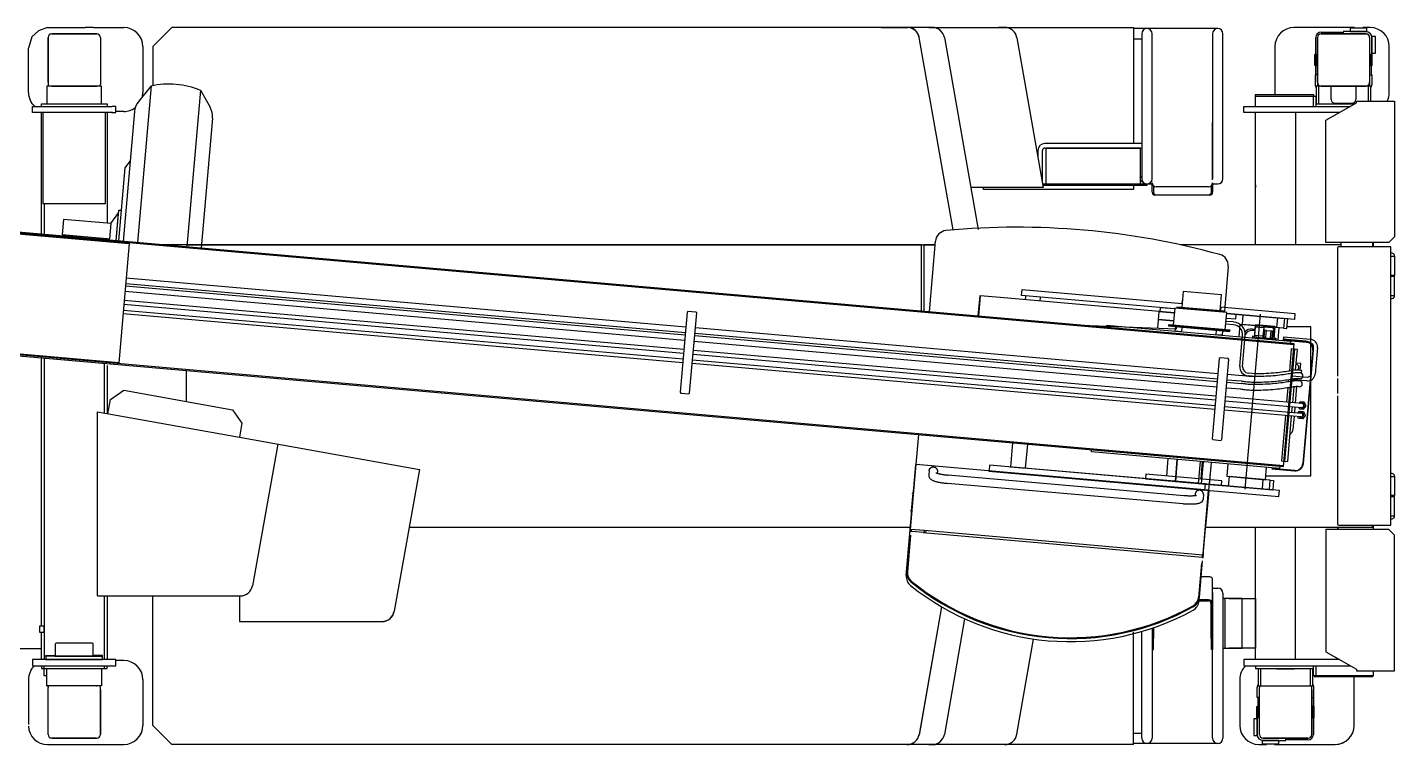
# Model space of a CAD drawing. Header units: inches. Extents: x 34 to 7218, y 31 to 7531.
# Drawn here: x 2559 to 7218, y 4904 to 7348 of the extents above; entities that cross this region are included whole.
import ezdxf

# ---------------------------------------------------------------- set-up
doc = ezdxf.new("R2010")
doc.units = ezdxf.units.IN
doc.header["$MEASUREMENT"] = 0
doc.layers.add('Symbols', color=6, linetype='Continuous')

# ---------------------------------------------------------------- blocks, each defined once
blk = doc.blocks.new('A$C03BB38F2')
for p, q in [((1.9656, 1.915), (1.9489, 1.899)), ((1.9896, 1.9236), (1.9656, 1.915)), ((1.9896, 1.9236), (2.0881, 1.9236)), ((2.1186, 1.9071), (2.0006, 1.9071)), ((2.0011, 1.9071), (2.1181, 1.9071)), ((2.0011, 1.9071), (2.1181, 1.9071)), ((2.0061, 1.9071), (2.1131, 1.9071)), ((2.1101, 1.9236), (2.0881, 1.9236)), ((2.1101, 1.9236), (2.1896, 1.9236)), ((2.1181, 1.9071), (2.1186, 1.9071)), ((4.1756, 1.9241), (4.2444, 1.9241)), ((4.3085, 1.9241), (4.2425, 1.9241)), ((4.3085, 1.9241), (4.2425, 1.9241)), ((4.2993, 1.9241), (4.3173, 1.9241)), ((4.2993, 1.9241), (4.8361, 1.9241)), ((4.5004, 1.9241), (4.4825, 1.9241)), ((4.8361, 1.9241), (4.8361, 1.6197)), ((5.057, 1.9209), (4.8361, 1.9209)), ((4.8578, 1.9073), (4.8578, 1.9009)), ((4.8578, 1.9073), (4.8578, 1.9009)), ((4.8578, 1.9009), (4.8578, 1.6274)), ((4.8578, 1.9009), (4.8578, 1.5273)), ((4.885, 1.6188), (4.885, 1.9073)), ((4.885, 1.5273), (4.885, 1.9073)), ((5.0434, 1.9073), (5.0434, 1.5408)), ((5.0434, 1.9073), (5.0434, 1.65)), ((5.0434, 1.9073), (5.0434, 1.5273)), ((5.0434, 1.9073), (5.0434, 1.65)), ((5.0706, 1.5273), (5.0706, 1.9073)), ((5.0706, 1.5273), (5.0706, 1.9073)), ((5.4151, 1.9236), (5.2566, 1.9236)), ((5.4456, 1.9071), (5.3276, 1.9071)), ((5.3281, 1.9071), (5.4451, 1.9071)), ((5.3281, 1.9071), (5.4451, 1.9071)), ((5.3331, 1.9071), (5.4401, 1.9071)), ((5.4566, 1.9236), (5.4371, 1.9236)), ((5.4451, 1.9071), (5.4456, 1.9071)), ((1.9489, 1.899), (1.9396, 1.8698)), ((1.9396, 1.7536), (1.9396, 1.8698)), ((1.9911, 1.8976), (1.9911, 1.7746)), ((1.9911, 1.7801), (1.9911, 1.8971)), ((1.9911, 1.7801), (1.9911, 1.8971)), ((1.9911, 1.7851), (1.9911, 1.8921)), ((2.1281, 1.8976), (2.1281, 1.7746)), ((2.1281, 1.8971), (2.1281, 1.7801)), ((2.1281, 1.8971), (2.1281, 1.7801)), ((2.1281, 1.8921), (2.1281, 1.7851)), ((2.2396, 1.8736), (2.2396, 1.7536)), ((4.363, 1.393), (4.2743, 1.8974)), ((4.3403, 1.8974), (4.4289, 1.3939)), ((4.8361, 1.8937), (4.8578, 1.8937)), ((4.8361, 1.8937), (4.8578, 1.8937)), ((5.2066, 1.8736), (5.2066, 1.7536)), ((5.3136, 1.8536), (5.3136, 1.8971)), ((5.3181, 1.8976), (5.3181, 1.7746)), ((5.3181, 1.7801), (5.3181, 1.8971)), ((5.3181, 1.7801), (5.3181, 1.8971)), ((5.3181, 1.7851), (5.3181, 1.8921)), ((5.4551, 1.8976), (5.4551, 1.7746)), ((5.4551, 1.8971), (5.4551, 1.7801)), ((5.4551, 1.8971), (5.4551, 1.7801)), ((5.4551, 1.8921), (5.4551, 1.7851)), ((5.4611, 1.8531), (5.4611, 1.8971)), ((5.5066, 1.7536), (5.5066, 1.8736)), ((5.3126, 1.8236), (5.3126, 1.8536)), ((5.3166, 1.8529), (5.3148, 1.8529)), ((5.3166, 1.8236), (5.3166, 1.8536)), ((5.3166, 1.8536), (5.3181, 1.8536)), ((5.4551, 1.8536), (5.4566, 1.8536)), ((5.4566, 1.8236), (5.4566, 1.8536)), ((5.4566, 1.8529), (5.4584, 1.8529)), ((5.4606, 1.8236), (5.4606, 1.8536)), ((5.3136, 1.8001), (5.3136, 1.8236)), ((5.3148, 1.8243), (5.3166, 1.8243)), ((5.3166, 1.8236), (5.3181, 1.8236)), ((5.4551, 1.8236), (5.4566, 1.8236)), ((5.4584, 1.8243), (5.4566, 1.8243)), ((5.4596, 1.8001), (5.4596, 1.8236)), ((2.0011, 1.7701), (2.0006, 1.7701)), ((2.0006, 1.7701), (2.1049, 1.7701)), ((2.1049, 1.7701), (2.0011, 1.7701)), ((2.1051, 1.7701), (2.0061, 1.7701)), ((2.1131, 1.7701), (2.1046, 1.7701)), ((2.1049, 1.7701), (2.1186, 1.7701)), ((2.1181, 1.7701), (2.1049, 1.7701)), ((2.1311, 1.7701), (2.1049, 1.7701)), ((2.1311, 1.7701), (2.1281, 1.7701)), ((2.1311, 1.7241), (2.1311, 1.7701)), ((2.261, 1.7705), (2.2251, 1.3599)), ((2.261, 1.7705), (2.2286, 1.7309)), ((2.3905, 1.7591), (2.3546, 1.3486)), ((2.3905, 1.7591), (2.4155, 1.7145)), ((5.3211, 1.7701), (5.3211, 1.7241)), ((5.3281, 1.7701), (5.3276, 1.7701)), ((5.3276, 1.7701), (5.4456, 1.7701)), ((5.4451, 1.7701), (5.3281, 1.7701)), ((5.4451, 1.7701), (5.3281, 1.7701)), ((5.4401, 1.7701), (5.3331, 1.7701)), ((5.3541, 1.7351), (5.3541, 1.7701)), ((5.4191, 1.7701), (5.4191, 1.7351)), ((5.4521, 1.7306), (5.4521, 1.7701)), ((5.4581, 1.7701), (5.4551, 1.7701)), ((5.3136, 1.7241), (5.417, 1.7241)), ((5.3641, 1.7251), (5.4091, 1.7251)), ((1.9736, 1.3819), (1.9736, 1.7011)), ((2.1049, 1.7171), (2.1583, 1.7171)), ((2.1599, 1.7011), (2.1049, 1.7011)), ((2.1456, 1.7011), (2.1456, 1.4591)), ((2.1896, 1.7036), (2.1686, 1.7036)), ((2.2175, 1.7036), (2.1877, 1.3632)), ((2.4217, 1.6857), (2.3919, 1.3453)), ((5.1556, 1.3541), (5.1556, 1.7011)), ((4.885, 1.6188), (4.885, 1.6751)), ((4.885, 1.5249), (4.885, 1.6751)), ((5.0434, 1.5408), (5.0434, 1.6751)), ((5.0434, 1.5249), (5.0434, 1.6751)), ((4.8578, 1.6197), (4.6034, 1.6197)), ((4.5854, 1.6017), (4.5854, 1.5847)), ((4.5974, 1.5166), (4.5974, 1.6017)), ((4.6034, 1.6077), (4.8578, 1.6077)), ((4.8714, 1.5092), (4.5987, 1.5092)), ((4.8361, 1.5137), (4.885, 1.5137)), ((4.8361, 1.5092), (4.8361, 1.4991)), ((4.8548, 1.5313), (4.8578, 1.5337)), ((4.8548, 1.5233), (4.8628, 1.5168)), ((4.885, 1.5209), (4.88, 1.5168)), ((4.885, 1.4918), (4.885, 1.5168)), ((4.8882, 1.5093), (4.8882, 1.491)), ((5.0329, 1.5063), (4.8955, 1.5063)), ((5.0402, 1.491), (5.0402, 1.5093)), ((5.0434, 1.5168), (5.0434, 1.4918)), ((5.0434, 1.5137), (5.057, 1.5137)), ((5.1556, 1.5111), (5.1556, 1.5041)), ((4.4426, 1.4991), (4.4426, 1.5041)), ((4.8361, 1.4991), (4.4426, 1.4991)), ((5.0362, 1.4846), (4.8922, 1.4846)), ((1.9777, 1.4621), (2.1049, 1.4621)), ((1.9806, 1.4621), (1.9806, 1.3813)), ((2.1456, 1.4591), (2.1456, 1.411)), ((2.1758, 1.4393), (2.155, 1.4101)), ((2.1693, 1.3648), (2.1758, 1.4393)), ((2.1823, 1.4448), (2.1753, 1.3643)), ((2.1751, 1.3621), (2.1751, 1.3621)), ((2.1763, 1.376), (2.1763, 1.376)), ((4.3011, 1.1782), (4.3174, 1.3641)), ((5.1556, 1.3651), (5.1556, 1.3721)), ((2.3526, 1.3541), (4.3165, 1.3541)), ((2.3526, 1.3541), (4.3165, 1.3541)), ((2.3927, 1.3541), (4.3165, 1.3541)), ((5.3806, 1.3541), (4.9587, 1.3541)), ((5.3706, 1.3441), (5.3706, 1.0101)), ((5.3806, 1.3491), (5.3806, 1.3601)), ((5.4626, 1.3601), (5.4626, 1.3491)), ((5.4656, 1.3491), (5.4656, 1.3601)), ((5.0844, 1.297), (5.0751, 1.1906)), ((2.1959, 1.2676), (3.6628, 1.1393)), ((3.6596, 1.1031), (2.1927, 1.2314)), ((2.1941, 1.2467), (3.661, 1.1183)), ((3.6614, 1.1239), (2.1946, 1.2523)), ((4.4343, 1.2193), (4.4297, 1.1675)), ((2.1885, 1.1832), (3.6554, 1.0549)), ((2.1898, 1.1982), (3.6567, 1.0698)), ((3.6576, 1.0798), (2.1907, 1.2081)), ((4.9432, 1.176), (4.4867, 1.216)), ((4.5917, 1.2068), (4.5926, 1.2168)), ((4.9064, 1.1893), (4.9055, 1.1793)), ((4.9441, 1.186), (4.9064, 1.1893)), ((5.0754, 1.1792), (4.9499, 1.1902)), ((5.0751, 1.1906), (5.0742, 1.1802)), ((5.0761, 1.202), (5.0751, 1.1906)), ((3.6545, 1.0449), (2.1876, 1.1733)), ((4.9025, 1.1784), (4.8988, 1.1362)), ((4.9413, 1.1539), (4.9006, 1.1575)), ((4.9008, 1.1591), (4.9415, 1.1555)), ((4.9431, 1.1748), (4.9025, 1.1784)), ((5.0986, 1.1519), (5.0786, 1.1536)), ((5.2581, 1.1586), (5.0804, 1.1741)), ((5.0804, 1.1741), (5.2317, 1.1609)), ((5.1214, 1.1454), (5.1236, 1.1703)), ((5.1288, 0.7136), (5.1689, 1.1723)), ((3.6859, 1.1161), (5.0556, 0.9963)), ((5.0561, 1.0019), (3.6864, 1.1218)), ((3.6877, 1.1371), (5.0575, 1.0172)), ((5.089, 1.1283), (4.9277, 1.1424)), ((5.0892, 1.1297), (4.9278, 1.1438)), ((5.098, 1.1447), (5.078, 1.1465)), ((5.115, 1.0361), (5.122, 1.1161)), ((5.1221, 1.0355), (5.1291, 1.1155)), ((5.1552, 1.1286), (5.1468, 1.1293)), ((5.1472, 1.1335), (5.1555, 1.1327)), ((5.1574, 1.1125), (5.1997, 1.1088)), ((5.2023, 1.1388), (5.16, 1.1425)), ((5.1754, 1.1148), (5.1751, 1.111)), ((5.1772, 1.1108), (5.1773, 1.1122)), ((5.1773, 1.1372), (5.1777, 1.141)), ((5.1776, 1.1396), (5.2006, 1.1376)), ((5.1798, 1.1408), (5.1797, 1.1394)), ((5.2031, 1.134), (5.2013, 1.1135)), ((5.2026, 1.1121), (5.2046, 1.1351)), ((5.2295, 1.136), (5.2096, 1.1377)), ((5.3006, 1.1391), (5.2385, 1.1391)), ((5.3006, 1.1002), (5.3006, 1.1391)), ((5.0523, 0.9577), (3.6825, 1.0776)), ((5.0543, 0.981), (3.6845, 1.1009)), ((5.299, 1.097), (5.2293, 1.1031)), ((5.3062, 1.0781), (5.2802, 0.7812)), ((5.2818, 0.781), (5.3078, 1.0779)), ((5.3006, 1.0967), (5.3006, 1.1002)), ((5.3006, 1.0139), (5.3006, 1.0938)), ((5.302, 1.0164), (5.3081, 1.0861)), ((5.3181, 1.0852), (5.312, 1.0155)), ((1.9736, 0.3551), (1.9736, 1.0583)), ((1.9806, 1.0577), (1.9806, 0.2671)), ((2.1386, 0.9119), (2.1386, 1.0438)), ((5.0492, 0.9229), (3.6794, 1.0427)), ((3.6803, 1.0527), (5.0501, 0.9328)), ((3.6816, 1.0676), (5.0514, 0.9478)), ((2.1456, 1.0382), (2.1456, 0.9115)), ((2.3526, 1.0251), (2.3526, 0.9436)), ((5.0824, 1.0151), (5.1207, 1.0117)), ((5.1573, 1.0087), (5.1364, 1.0106)), ((5.158, 1.0159), (5.137, 1.0177)), ((5.2524, 1.0107), (5.2912, 1.0073)), ((5.3706, 1.0041), (5.3706, 0.9641)), ((5.1175, 0.9754), (5.0792, 0.9788)), ((5.0805, 0.9941), (5.1189, 0.9908)), ((5.1194, 0.9964), (5.081, 0.9997)), ((5.2408, 0.9793), (5.2375, 0.9415)), ((5.2426, 1.0002), (5.2422, 0.9952)), ((5.2903, 0.9973), (5.2516, 1.0007)), ((5.2537, 0.9401), (5.2573, 0.9819)), ((5.2587, 0.9975), (5.2591, 1.0028)), ((5.2608, 0.9395), (5.2646, 0.9824)), ((5.2659, 0.9978), (5.2664, 1.0034)), ((5.0763, 0.9456), (5.277, 0.928)), ((5.2779, 0.938), (5.0772, 0.9556)), ((5.3706, 0.9581), (5.3706, 0.6241)), ((5.2748, 0.9031), (5.0741, 0.9207)), ((5.075, 0.9306), (5.2757, 0.9131)), ((5.2515, 0.9152), (5.2528, 0.9301)), ((5.2548, 0.8714), (5.2578, 0.9046)), ((5.2586, 0.9146), (5.2599, 0.9295)), ((2.5931, 0.8318), (2.5266, 0.4605)), ((4.2406, 0.4872), (4.273, 0.8571)), ((4.9234, 0.7482), (4.9274, 0.7938)), ((4.9508, 0.7917), (4.9458, 0.7342)), ((4.9459, 0.7342), (4.9509, 0.7917)), ((4.2657, 0.7766), (4.2664, 0.7765)), ((4.3004, 0.7623), (4.2994, 0.7503)), ((4.322, 0.7604), (4.3216, 0.7555)), ((5.0162, 0.786), (5.0122, 0.7404)), ((5.0396, 0.784), (5.0331, 0.7105)), ((5.0396, 0.784), (5.0345, 0.7264)), ((5.1987, 0.7666), (5.2584, 0.7614)), ((4.9662, 0.6749), (4.3485, 0.7289)), ((4.968, 0.6965), (4.3504, 0.7505)), ((4.9458, 0.7342), (5.0068, 0.7288)), ((4.9458, 0.7342), (5.2011, 0.7118)), ((5.0865, 0.7469), (5.0843, 0.722)), ((5.1946, 0.7375), (5.1747, 0.7392)), ((4.2543, 0.6571), (4.2583, 0.703)), ((4.2588, 0.7079), (4.2583, 0.703)), ((4.2604, 0.7078), (4.2588, 0.7079)), ((4.9977, 0.7013), (4.9973, 0.6964)), ((5.0194, 0.6994), (5.0183, 0.6874)), ((5.0223, 0.5862), (5.0331, 0.7105)), ((5.0333, 0.7094), (5.0252, 0.6163)), ((5.0333, 0.7094), (5.0326, 0.7095)), ((5.0333, 0.7094), (5.0326, 0.7095)), ((4.2539, 0.6522), (4.2543, 0.6571)), ((4.2555, 0.652), (4.2539, 0.6522)), ((4.2543, 0.6571), (4.2545, 0.6571)), ((2.9378, 0.6141), (4.2518, 0.6141)), ((2.9378, 0.6141), (4.2518, 0.6141)), ((4.1706, 0.6141), (4.2518, 0.6141)), ((5.0183, 0.5451), (5.0245, 0.6164)), ((5.0255, 0.6141), (5.4626, 0.6141)), ((5.1556, 0.2671), (5.1556, 0.6141)), ((5.3606, 0.6141), (5.3606, 0.6141)), ((5.3706, 0.6141), (5.3706, 0.6081)), ((5.3726, 0.6081), (5.3726, 0.6141)), ((5.4626, 0.6141), (5.4626, 0.6191)), ((5.4656, 0.6081), (5.4656, 0.6191)), ((4.2519, 0.5928), (4.2435, 0.4968)), ((4.2559, 0.6024), (4.2512, 0.6028)), ((4.2532, 0.608), (4.2528, 0.6027)), ((4.285, 0.5998), (4.2559, 0.6024)), ((4.285, 0.5998), (4.6343, 0.5693)), ((4.2876, 0.5996), (4.2881, 0.605)), ((4.6348, 0.5747), (4.2881, 0.605)), ((4.2921, 0.5992), (4.2926, 0.6046)), ((4.6343, 0.5693), (5.0158, 0.5359)), ((5.0163, 0.5413), (5.0158, 0.5359)), ((5.019, 0.5451), (5.0179, 0.533)), ((5.0145, 0.5201), (5.0066, 0.43)), ((5.0077, 0.4201), (5.0169, 0.5249)), ((5.0089, 0.4298), (5.0173, 0.5259)), ((5.0158, 0.5359), (5.0174, 0.5358)), ((5.0362, 0.4836), (5.0136, 0.4836)), ((5.0434, 0.4514), (5.0434, 0.4764)), ((2.1206, 0.4338), (2.4948, 0.4338)), ((2.1386, 0.2671), (2.1386, 0.4338)), ((2.1456, 0.4338), (2.1456, 0.2671)), ((2.4924, 0.4332), (2.4924, 0.3673)), ((5.0434, 0.4545), (5.057, 0.4545)), ((5.0434, 0.4433), (5.0434, 0.2931)), ((5.0434, 0.0609), (5.0434, 0.4409)), ((5.0706, 0.4409), (5.0706, 0.0609)), ((4.333, 0.4053), (4.274, 0.0689)), ((4.333, 0.4053), (4.2743, 0.0708)), ((5.0078, 0.4211), (5.0329, 0.4211)), ((5.0329, 0.424), (5.0082, 0.424)), ((5.0766, 0.2971), (5.0766, 0.4271)), ((5.1556, 0.4071), (5.1556, 0.4141)), ((2.4924, 0.3673), (2.8666, 0.3673)), ((4.3935, 0.3741), (4.3403, 0.0708)), ((5.1206, 0.3138), (5.1206, 0.3932)), ((1.9736, 0.2671), (1.9736, 0.3391)), ((4.8361, 0.0441), (4.8361, 0.3391)), ((4.8578, 0.0673), (4.8578, 0.3407)), ((4.885, 0.3493), (4.885, 0.2931)), ((1.9025, 0.2961), (1.9736, 0.2961)), ((2.1049, 0.3101), (2.0122, 0.3101)), ((2.107, 0.3101), (2.1049, 0.3101)), ((4.5304, 0.0714), (4.5744, 0.321)), ((5.0434, 0.0609), (5.0434, 0.3182)), ((5.1556, 0.2971), (5.0856, 0.2971)), ((1.9806, 0.2441), (1.9806, 0.2511)), ((1.9856, 0.2671), (2.1049, 0.2671)), ((1.9856, 0.2671), (2.1049, 0.2671)), ((2.0516, 0.2761), (2.1049, 0.2761)), ((2.1686, 0.2671), (2.1049, 0.2671)), ((2.1386, 0.2441), (2.1386, 0.2511)), ((2.1896, 0.2646), (2.1686, 0.2646)), ((2.1896, 0.2646), (2.1686, 0.2646)), ((1.9866, 0.2441), (1.9866, 0.2241)), ((5.1691, 0.2441), (5.1691, 0.1981)), ((5.2121, 0.2431), (5.2571, 0.2431)), ((5.3001, 0.1981), (5.3001, 0.2441)), ((1.9396, 0.2146), (1.9396, 0.0972)), ((1.9881, 0.1981), (1.9911, 0.1981)), ((1.9911, 0.0706), (1.9911, 0.1936)), ((1.9911, 0.0706), (1.9911, 0.1936)), ((1.9911, 0.0711), (1.9911, 0.1881)), ((1.9911, 0.0711), (1.9911, 0.1881)), ((1.9911, 0.0761), (1.9911, 0.1831)), ((2.1181, 0.1981), (2.1186, 0.1981)), ((2.1181, 0.1981), (2.1186, 0.1981)), ((2.1281, 0.0706), (2.1281, 0.1936)), ((2.1281, 0.0706), (2.1281, 0.1936)), ((2.1281, 0.1881), (2.1281, 0.0711)), ((2.1281, 0.1881), (2.1281, 0.0711)), ((2.1281, 0.1831), (2.1281, 0.0761)), ((2.2396, 0.2146), (2.2396, 0.0946)), ((5.1146, 0.2146), (5.1146, 0.0946)), ((5.1631, 0.1981), (5.1661, 0.1981)), ((5.1661, 0.0706), (5.1661, 0.1936)), ((5.1661, 0.0706), (5.1661, 0.1936)), ((5.1661, 0.0711), (5.1661, 0.1881)), ((5.1661, 0.0711), (5.1661, 0.1881)), ((5.1661, 0.0761), (5.1661, 0.1831)), ((5.1761, 0.1981), (5.2931, 0.1981)), ((5.1761, 0.1981), (5.2931, 0.1981)), ((5.1811, 0.1981), (5.2881, 0.1981)), ((5.2931, 0.1981), (5.2936, 0.1981)), ((5.2931, 0.1981), (5.2936, 0.1981)), ((5.3031, 0.0706), (5.3031, 0.1936)), ((5.3031, 0.0706), (5.3031, 0.1936)), ((5.3031, 0.1881), (5.3031, 0.0711)), ((5.3031, 0.1881), (5.3031, 0.0711)), ((5.3031, 0.1831), (5.3031, 0.0761)), ((5.4146, 0.0946), (5.4146, 0.2146)), ((5.1606, 0.1146), (5.1606, 0.1446)), ((5.1616, 0.1681), (5.1616, 0.1446)), ((5.1646, 0.1439), (5.1628, 0.1439)), ((5.1646, 0.1146), (5.1646, 0.1446)), ((5.1646, 0.1446), (5.1661, 0.1446)), ((5.3031, 0.1446), (5.3046, 0.1446)), ((5.3046, 0.1146), (5.3046, 0.1446)), ((5.3046, 0.1439), (5.3064, 0.1439)), ((5.3076, 0.1681), (5.3076, 0.1446)), ((5.3086, 0.1146), (5.3086, 0.1446)), ((2.1281, 0.1146), (2.1296, 0.1146)), ((5.1601, 0.1151), (5.1601, 0.0711)), ((5.1628, 0.1153), (5.1646, 0.1153)), ((5.1646, 0.1146), (5.1661, 0.1146)), ((5.3031, 0.1146), (5.3046, 0.1146)), ((5.3064, 0.1153), (5.3046, 0.1153)), ((5.3076, 0.1146), (5.3076, 0.0711)), ((4.8361, 0.0745), (4.8578, 0.0745)), ((1.9896, 0.0446), (2.0084, 0.0446)), ((2.0006, 0.0611), (2.1186, 0.0611)), ((2.0006, 0.0611), (2.1186, 0.0611)), ((2.1181, 0.0611), (2.0011, 0.0611)), ((2.1181, 0.0611), (2.0011, 0.0611)), ((2.1131, 0.0611), (2.0061, 0.0611)), ((2.0084, 0.0446), (2.0311, 0.0446)), ((2.0311, 0.0446), (2.1896, 0.0446)), ((4.2993, 0.0441), (4.3173, 0.0441)), ((4.5004, 0.0441), (4.4824, 0.0441)), ((5.057, 0.0473), (4.8361, 0.0473)), ((4.8578, 0.0609), (4.8578, 0.0673)), ((5.1646, 0.0446), (5.1846, 0.0446)), ((5.1756, 0.0611), (5.2936, 0.0611)), ((5.1756, 0.0611), (5.2936, 0.0611)), ((5.2931, 0.0611), (5.1761, 0.0611)), ((5.2931, 0.0611), (5.1761, 0.0611)), ((5.2881, 0.0611), (5.1811, 0.0611)), ((5.206, 0.0446), (5.3646, 0.0446))]:
    blk.add_line(p, q)
for points in [[(4.2425, 1.9241), (2.3156, 1.9241), (2.2656, 1.8741), (2.2656, 1.7714)], [(5.3281, 1.9116), (5.3821, 1.9116), (5.3821, 1.9071)], [(5.4451, 1.9131), (5.3861, 1.9131), (5.3861, 1.9071)], [(5.4041, 1.9131), (5.4481, 1.9131), (5.4481, 1.9221), (5.4041, 1.9221), (5.4041, 1.9131)], [(5.4611, 1.9001), (5.4611, 1.8561), (5.4701, 1.8561), (5.4701, 1.9001), (5.4611, 1.9001)], [(4.5304, 1.8968), (4.5996, 1.5041), (4.4095, 1.5041)], [(5.3148, 1.8236), (5.3126, 1.8236), (5.3116, 1.8246), (5.3116, 1.8526), (5.3126, 1.8536), (5.3148, 1.8536), (5.3148, 1.8236)], [(5.4584, 1.8236), (5.4606, 1.8236), (5.4616, 1.8246), (5.4616, 1.8526), (5.4606, 1.8536), (5.4584, 1.8536), (5.4584, 1.8236)], [(5.3181, 1.8001), (5.3121, 1.8001), (5.3121, 1.7746)], [(5.4551, 1.8001), (5.4611, 1.8001), (5.4611, 1.7746)], [(2.1051, 1.7701), (1.9881, 1.7701), (1.9881, 1.7241)], [(5.4581, 1.7306), (5.4581, 1.7701), (5.3151, 1.7701), (5.3151, 1.7241)], [(1.9736, 1.7171), (1.9736, 1.7241), (2.1049, 1.7241)], [(2.1049, 1.7241), (2.1456, 1.7241), (2.1456, 1.7171)], [(5.1546, 1.7441), (5.3086, 1.7441), (5.3086, 1.7473), (5.1546, 1.7473), (5.1546, 1.7441)], [(5.1556, 1.7171), (5.1556, 1.7441), (5.3076, 1.7441)], [(5.3076, 1.7171), (5.3076, 1.7441), (5.3136, 1.7441), (5.3136, 1.7171)], [(5.5206, 1.7306), (5.5206, 1.3751), (5.5056, 1.3601), (5.3406, 1.3601), (5.3406, 1.6811), (5.4206, 1.7261), (5.4206, 1.7306), (5.5206, 1.7306)], [(2.1049, 1.7011), (1.9506, 1.7011), (1.9506, 1.7171), (2.1049, 1.7171)], [(2.1049, 1.7011), (1.9777, 1.7011), (1.9777, 1.4621)], [(2.1049, 1.4621), (2.1417, 1.4621), (2.1417, 1.7011), (2.1049, 1.7011)], [(2.1573, 1.7011), (2.1686, 1.7011), (2.1686, 1.7171), (2.1586, 1.7171)], [(5.3762, 1.7011), (5.1256, 1.7011), (5.1256, 1.7171), (5.4046, 1.7171)], [(5.3306, 1.7011), (5.2606, 1.7011), (5.2606, 1.3541)], [(4.6066, 1.5137), (4.8548, 1.5137), (4.8548, 1.6077), (4.6066, 1.6077), (4.6066, 1.5137)], [(2.2062, 1.5745), (2.192, 1.5557), (2.1753, 1.3643)], [(4.5979, 1.5137), (4.8714, 1.5137), (4.8714, 1.5092)], [(1.3072, 1.4356), (2.2037, 1.3572), (2.1764, 1.0452), (1.2799, 1.1236), (1.3072, 1.4356)], [(1.3542, 1.1125), (5.2294, 0.7734), (5.2575, 1.0946), (1.3823, 1.4336)], [(2.1693, 1.3648), (2.1763, 1.4453), (2.1823, 1.4448)], [(5.2572, 1.0919), (1.382, 1.431), (1.3819, 1.4291)], [(2.0317, 1.4209), (2.0282, 1.3809), (2.1528, 1.3701), (2.1563, 1.41), (2.0317, 1.4209)], [(2.0328, 1.3767), (2.0331, 1.3805), (2.1457, 1.3707), (2.1454, 1.3669)], [(4.2806, 1.18), (4.2806, 1.3541), (2.2913, 1.3541)], [(4.3165, 1.3541), (4.2866, 1.3541), (4.2866, 1.1795)], [(5.3756, 0.6191), (5.5106, 0.6191), (5.5106, 1.3491), (5.3756, 1.3491)], [(5.5106, 1.3241), (5.5206, 1.3241), (5.5206, 1.2741), (5.5106, 1.2741)], [(5.5106, 1.2741), (5.5196, 1.2741), (5.5196, 1.2711), (5.5106, 1.2711)], [(5.5106, 1.2211), (5.5206, 1.2211), (5.5206, 1.2711), (5.5106, 1.2711)], [(4.4344, 1.2205), (4.4332, 1.2206), (4.4285, 1.1676), (4.4297, 1.1675)], [(4.4867, 1.216), (4.4344, 1.2205), (4.4343, 1.2193)], [(4.9441, 1.186), (4.5428, 1.2211), (4.5442, 1.2371), (4.9634, 1.2004)], [(4.9441, 1.186), (4.5428, 1.2211), (4.5442, 1.2371), (4.9634, 1.2004)], [(4.5926, 1.2168), (4.5527, 1.2203), (4.5519, 1.2103)], [(5.0629, 1.1812), (5.0666, 1.2229), (4.9662, 1.2317), (4.9625, 1.19)], [(5.0767, 1.1317), (5.0806, 1.1765), (4.9443, 1.1884), (4.9404, 1.1436)], [(5.0752, 1.177), (5.0755, 1.1801), (4.95, 1.1911), (4.9497, 1.1879)], [(4.9642, 1.2094), (4.9638, 1.2094), (4.963, 1.2004), (4.9634, 1.2004)], [(5.0639, 1.1916), (5.2594, 1.1745), (5.2581, 1.1586)], [(5.0639, 1.1916), (5.0652, 1.1915), (5.0643, 1.1811)], [(3.6478, 0.9677), (3.6496, 0.9655), (3.6705, 0.9637), (3.6727, 0.9655), (3.6911, 1.1757), (3.6893, 1.1779), (3.6683, 1.1797), (3.6662, 1.1779), (3.6478, 0.9677)], [(4.4297, 1.1675), (4.6987, 1.144), (4.9488, 1.1342), (4.9493, 1.1396)], [(5.0794, 1.1621), (5.1046, 1.1599), (5.1056, 1.1719), (5.0804, 1.1741)], [(5.2132, 1.1625), (5.211, 1.1376), (5.1214, 1.1454)], [(5.2403, 1.1601), (5.2317, 1.1609), (5.2295, 1.136), (5.2381, 1.1352), (5.2403, 1.1601)], [(1.3546, 1.1171), (1.3544, 1.1152), (5.2296, 0.7761)], [(4.7649, 1.1437), (5.248, 1.1014), (5.2475, 1.0954), (4.7643, 1.1377)], [(5.089, 1.1274), (5.0892, 1.1306), (4.9279, 1.1447), (4.9276, 1.1415), (5.089, 1.1274)], [(4.9616, 1.1265), (4.9457, 1.1279), (4.9468, 1.1399), (4.9627, 1.1385), (4.9616, 1.1265)], [(5.0688, 1.1171), (5.0528, 1.1185), (5.0539, 1.1305), (5.0698, 1.1291), (5.0688, 1.1171)], [(5.1127, 1.1133), (5.1156, 1.1459), (5.155, 1.1425)], [(5.1525, 1.114), (5.148, 1.1144), (5.1476, 1.1102)], [(5.1538, 1.1287), (5.1523, 1.1123), (5.1533, 1.1111), (5.2035, 1.1068), (5.2046, 1.1077), (5.2074, 1.1391), (5.2064, 1.1402)], [(5.2064, 1.1402), (5.1562, 1.1446), (5.1551, 1.1437), (5.1541, 1.1329)], [(5.1754, 1.1148), (5.1541, 1.1167), (5.1561, 1.139), (5.1773, 1.1372), (5.1755, 1.1155)], [(5.1752, 1.1124), (5.1829, 1.1117), (5.1844, 1.1299), (5.1963, 1.1288), (5.1947, 1.1107), (5.1982, 1.1104)], [(5.1844, 1.1299), (5.1796, 1.1303), (5.178, 1.1122)], [(5.1963, 1.1288), (5.2005, 1.1285), (5.1991, 1.1122)], [(5.2066, 1.138), (5.2168, 1.1371), (5.214, 1.1044)], [(5.2293, 1.1031), (5.2301, 1.113), (5.2999, 1.1069)], [(5.1476, 1.1102), (5.1615, 1.109), (5.1617, 1.1104)], [(5.209, 1.1049), (5.195, 1.1061), (5.1951, 1.1075)], [(5.2048, 1.1095), (5.2093, 1.1091), (5.209, 1.1049)], [(5.2882, 1.1013), (5.2284, 1.1065), (5.2283, 1.105), (5.288, 1.0997)], [(5.2306, 0.787), (5.2328, 0.7868), (5.2586, 1.0807), (5.2563, 1.0809), (5.2306, 0.787)], [(5.2611, 1.0256), (5.2659, 1.0801), (5.2497, 1.0815), (5.2446, 1.0233)], [(5.0425, 0.8457), (5.0443, 0.8435), (5.0652, 0.8417), (5.0674, 0.8435), (5.0857, 1.0537), (5.0839, 1.0558), (5.063, 1.0577), (5.0608, 1.0559), (5.0425, 0.8457)], [(5.2729, 1.0258), (5.2744, 1.0427), (5.2627, 1.0437)], [(5.2732, 1.0185), (5.2719, 1.0186), (5.2705, 1.0187), (5.269, 1.0187), (5.2673, 1.0188), (5.2656, 1.0188), (5.2637, 1.0187), (5.2617, 1.0186), (5.2595, 1.0184), (5.257, 1.0181), (5.2544, 1.0178), (5.2515, 1.0173), (5.2484, 1.0168), (5.2451, 1.0163), (5.2415, 1.0157), (5.2376, 1.015), (5.2334, 1.0144), (5.229, 1.0137), (5.2243, 1.0131), (5.2192, 1.0124), (5.2138, 1.0118), (5.2081, 1.0112), (5.2022, 1.0107), (5.196, 1.0103), (5.1898, 1.0098), (5.1835, 1.0095), (5.1773, 1.0092), (5.1712, 1.009), (5.1654, 1.0088), (5.1599, 1.0087), (5.1548, 1.0087), (5.1501, 1.0088), (5.1459, 1.0089), (5.1421, 1.0091), (5.1385, 1.0094), (5.1353, 1.0097), (5.1323, 1.01), (5.1294, 1.0104), (5.1266, 1.0108), (5.124, 1.0112), (5.1213, 1.0116)], [(5.2738, 1.0257), (5.2725, 1.0258), (5.2711, 1.0259), (5.2696, 1.0259), (5.268, 1.0259), (5.2662, 1.0259), (5.2643, 1.0259), (5.2623, 1.0257), (5.2601, 1.0255), (5.2577, 1.0253), (5.255, 1.0249), (5.2521, 1.0245), (5.249, 1.024), (5.2457, 1.0234), (5.2421, 1.0228), (5.2382, 1.0222), (5.2341, 1.0215), (5.2296, 1.0209), (5.2249, 1.0202), (5.2198, 1.0196), (5.2145, 1.019), (5.2088, 1.0184), (5.2028, 1.0179), (5.1966, 1.0174), (5.1904, 1.017), (5.1841, 1.0167), (5.1779, 1.0164), (5.1719, 1.0162), (5.166, 1.016), (5.1605, 1.0159), (5.158, 1.0159)], [(2.1478, 0.9115), (2.1545, 0.9486), (2.1893, 0.9729), (2.4748, 0.9218), (2.499, 0.887), (2.4924, 0.8499)], [(5.2704, 0.9822), (5.2692, 0.9823), (5.268, 0.9824), (5.2667, 0.9824), (5.2655, 0.9824), (5.2641, 0.9824), (5.2626, 0.9824), (5.261, 0.9823), (5.2591, 0.9821), (5.257, 0.9819), (5.2547, 0.9816), (5.2521, 0.9812), (5.2491, 0.9807), (5.2458, 0.9802), (5.2422, 0.9795), (5.2382, 0.9789), (5.2339, 0.9782), (5.2294, 0.9775), (5.2244, 0.9769), (5.2192, 0.9762), (5.2136, 0.9756), (5.2077, 0.975), (5.2016, 0.9745), (5.1953, 0.974), (5.1889, 0.9736), (5.1825, 0.9732), (5.1761, 0.9729), (5.1699, 0.9727), (5.1639, 0.9725), (5.1582, 0.9724), (5.1529, 0.9724), (5.1479, 0.9725), (5.1434, 0.9726), (5.1393, 0.9728), (5.1354, 0.9731), (5.1319, 0.9734), (5.1286, 0.9738), (5.1255, 0.9742), (5.1225, 0.9746), (5.1197, 0.9751), (5.117, 0.9755)], [(5.2723, 1.0032), (5.271, 1.0032), (5.2698, 1.0033), (5.2686, 1.0033), (5.2673, 1.0034), (5.2659, 1.0034), (5.2645, 1.0033), (5.2628, 1.0032), (5.261, 1.003), (5.2589, 1.0028), (5.2565, 1.0025), (5.2539, 1.0021), (5.2509, 1.0016), (5.2476, 1.0011), (5.244, 1.0005), (5.24, 0.9998), (5.2358, 0.9991), (5.2312, 0.9985), (5.2263, 0.9978), (5.221, 0.9971), (5.2154, 0.9965), (5.2095, 0.9959), (5.2034, 0.9954), (5.1971, 0.9949), (5.1907, 0.9945), (5.1843, 0.9941), (5.1779, 0.9938), (5.1717, 0.9936), (5.1657, 0.9934), (5.16, 0.9933), (5.1547, 0.9933), (5.1498, 0.9934), (5.1453, 0.9936), (5.1411, 0.9938), (5.1373, 0.994), (5.1337, 0.9944), (5.1304, 0.9947), (5.1273, 0.9951), (5.1244, 0.9956), (5.1216, 0.996), (5.1188, 0.9964)], [(5.2713, 0.9976), (5.27, 0.9977), (5.2686, 0.9978), (5.2671, 0.9978), (5.2655, 0.9978), (5.2638, 0.9978), (5.2619, 0.9978), (5.2598, 0.9976), (5.2576, 0.9974), (5.2552, 0.9972), (5.2526, 0.9968), (5.2497, 0.9964), (5.2466, 0.9959), (5.2432, 0.9953), (5.2396, 0.9947), (5.2358, 0.9941), (5.2316, 0.9935), (5.2272, 0.9928), (5.2224, 0.9921), (5.2174, 0.9915), (5.212, 0.9909), (5.2063, 0.9903), (5.2003, 0.9898), (5.1942, 0.9893), (5.1879, 0.9889), (5.1817, 0.9886), (5.1755, 0.9883), (5.1694, 0.9881), (5.1636, 0.9879), (5.1581, 0.9878), (5.153, 0.9878), (5.1483, 0.9879), (5.1441, 0.988), (5.1402, 0.9882), (5.1367, 0.9885), (5.1335, 0.9888), (5.1304, 0.9891), (5.1276, 0.9895), (5.1248, 0.9899), (5.1221, 0.9903), (5.1194, 0.9907)], [(5.1851, 0.7491), (5.3006, 0.7491), (5.3006, 0.9956)], [(5.269, 0.9287), (5.2712, 0.924), (5.2821, 0.9231), (5.2884, 0.9321), (5.2837, 0.942), (5.2728, 0.943), (5.2698, 0.9387)], [(2.1206, 0.4338), (2.1206, 0.9164), (2.4924, 0.8499)], [(5.2344, 0.9067), (5.224, 0.7876), (5.2402, 0.7862), (5.2506, 0.9052)], [(5.2676, 0.9138), (5.2706, 0.918), (5.2816, 0.9171), (5.2862, 0.9071), (5.2799, 0.8982), (5.269, 0.8991), (5.2668, 0.9038)], [(2.4924, 0.8499), (2.9649, 0.7653), (2.8984, 0.3939)], [(4.5191, 0.8355), (4.5135, 0.772), (4.5534, 0.7685), (4.5589, 0.8321)], [(5.2189, 0.7683), (4.7258, 0.8114), (4.7263, 0.8174), (5.2194, 0.7743), (5.2189, 0.7683)], [(4.2412, 0.497), (4.2658, 0.7776), (4.2661, 0.7776)], [(4.2881, 0.605), (4.2516, 0.6082), (4.2666, 0.7791)], [(4.2666, 0.7791), (5.0329, 0.7121), (5.0179, 0.5411), (4.6348, 0.5747)], [(4.3004, 0.7623), (4.3005, 0.7629), (4.3006, 0.7634), (4.3007, 0.764), (4.3008, 0.7645), (4.301, 0.7651), (4.3012, 0.7656), (4.3015, 0.7661), (4.3017, 0.7666), (4.302, 0.7671), (4.3023, 0.7675), (4.3027, 0.768), (4.303, 0.7684), (4.3034, 0.7688), (4.3038, 0.7692), (4.3042, 0.7696), (4.3047, 0.7699), (4.3051, 0.7703), (4.3056, 0.7706), (4.3061, 0.7708), (4.3066, 0.7711), (4.3071, 0.7713), (4.3077, 0.7715), (4.3082, 0.7717), (4.3088, 0.7718), (4.3093, 0.7719), (4.3099, 0.772), (4.3104, 0.7721), (4.311, 0.7721), (4.3116, 0.7721), (4.3122, 0.772), (4.3127, 0.772), (4.3133, 0.7719), (4.3138, 0.7718), (4.3144, 0.7716), (4.3149, 0.7714), (4.3154, 0.7712), (4.316, 0.771), (4.3165, 0.7707), (4.317, 0.7704), (4.3174, 0.7701), (4.3179, 0.7698), (4.3183, 0.7694), (4.3187, 0.7691), (4.3191, 0.7687), (4.3195, 0.7682), (4.3199, 0.7678), (4.3202, 0.7674), (4.3205, 0.7669), (4.3208, 0.7664), (4.321, 0.7659), (4.3213, 0.7654), (4.3215, 0.7649), (4.3216, 0.7643), (4.3218, 0.7638), (4.3219, 0.7632), (4.322, 0.7627), (4.322, 0.7621), (4.3221, 0.7616), (4.3221, 0.761), (4.322, 0.7604)], [(4.318, 0.7569), (4.318, 0.7569), (4.3183, 0.7567), (4.3187, 0.7565), (4.3193, 0.7563), (4.32, 0.756), (4.3209, 0.7557), (4.3219, 0.7554), (4.323, 0.755), (4.3243, 0.7547), (4.3256, 0.7544), (4.327, 0.754), (4.3285, 0.7537), (4.33, 0.7534), (4.3317, 0.7531), (4.3333, 0.7527), (4.3351, 0.7524), (4.3369, 0.7522), (4.3387, 0.7519), (4.3406, 0.7516), (4.3425, 0.7514), (4.3445, 0.7511), (4.3465, 0.7509), (4.3484, 0.7507), (4.3504, 0.7505)], [(4.4573, 0.7608), (5.0232, 0.7113), (5.0246, 0.7273), (4.4587, 0.7768)], [(4.4573, 0.7608), (5.2174, 0.6943), (5.2188, 0.7103), (4.4587, 0.7768), (4.4575, 0.7624)], [(5.0664, 0.7236), (5.0674, 0.7356), (4.8682, 0.753), (4.8672, 0.741), (5.0664, 0.7236)], [(5.0107, 0.7865), (5.0056, 0.7289), (5.0146, 0.7281), (5.0196, 0.7857)], [(5.0836, 0.7801), (5.0807, 0.7474), (5.1819, 0.7386), (5.1848, 0.7713)], [(5.2586, 0.763), (5.1988, 0.7682), (5.1987, 0.7666)], [(4.2994, 0.7503), (4.2995, 0.7476), (4.3006, 0.7446), (4.3019, 0.7425), (4.3034, 0.7409), (4.3047, 0.7397), (4.306, 0.7387), (4.3073, 0.738), (4.3086, 0.7373), (4.3099, 0.7367), (4.3112, 0.7361), (4.3126, 0.7356), (4.3141, 0.7351), (4.3155, 0.7346), (4.3171, 0.7342), (4.3187, 0.7337), (4.3204, 0.7333), (4.3221, 0.7329), (4.3239, 0.7325), (4.3257, 0.7321), (4.3276, 0.7317), (4.3296, 0.7314), (4.3315, 0.731), (4.3336, 0.7307), (4.3356, 0.7304), (4.3377, 0.7301), (4.3399, 0.7298), (4.342, 0.7296), (4.3442, 0.7293), (4.3463, 0.7291), (4.3485, 0.7289)], [(5.174, 0.7142), (5.1762, 0.7391), (5.0865, 0.7469)], [(5.1946, 0.7375), (5.2033, 0.7367), (5.2011, 0.7118), (5.1924, 0.7126), (5.1946, 0.7375)], [(5.5106, 0.7471), (5.5206, 0.7471), (5.5206, 0.6971), (5.5106, 0.6971)], [(5.0183, 0.6874), (5.0177, 0.6848), (5.0161, 0.682), (5.0144, 0.6801), (5.0127, 0.6788), (5.0112, 0.6779), (5.0097, 0.6772), (5.0083, 0.6766), (5.0069, 0.6762), (5.0056, 0.6758), (5.0041, 0.6755), (5.0027, 0.6752), (5.0012, 0.675), (4.9997, 0.6748), (4.9981, 0.6746), (4.9964, 0.6744), (4.9947, 0.6743), (4.9929, 0.6742), (4.9911, 0.6741), (4.9892, 0.6741), (4.9873, 0.674), (4.9853, 0.674), (4.9833, 0.674), (4.9812, 0.674), (4.9791, 0.6741), (4.977, 0.6742), (4.9749, 0.6743), (4.9727, 0.6744), (4.9705, 0.6745), (4.9684, 0.6747), (4.9662, 0.6749)], [(5.0011, 0.6971), (5.0011, 0.6971), (5.0008, 0.697), (5.0003, 0.6969), (4.9997, 0.6967), (4.9989, 0.6966), (4.998, 0.6964), (4.997, 0.6963), (4.9958, 0.6962), (4.9945, 0.6961), (4.9932, 0.696), (4.9918, 0.6959), (4.9902, 0.6958), (4.9886, 0.6957), (4.987, 0.6957), (4.9853, 0.6957), (4.9835, 0.6957), (4.9817, 0.6957), (4.9798, 0.6958), (4.9779, 0.6959), (4.976, 0.6959), (4.974, 0.6961), (4.972, 0.6962), (4.9701, 0.6963), (4.968, 0.6965)], [(5.0194, 0.6994), (5.0194, 0.7), (5.0194, 0.7005), (5.0194, 0.7011), (5.0193, 0.7017), (5.0192, 0.7022), (5.0191, 0.7028), (5.019, 0.7033), (5.0188, 0.7038), (5.0186, 0.7044), (5.0184, 0.7049), (5.0181, 0.7054), (5.0178, 0.7059), (5.0175, 0.7063), (5.0172, 0.7068), (5.0169, 0.7072), (5.0165, 0.7077), (5.0161, 0.7081), (5.0157, 0.7084), (5.0152, 0.7088), (5.0148, 0.7091), (5.0143, 0.7094), (5.0138, 0.7097), (5.0133, 0.71), (5.0128, 0.7102), (5.0123, 0.7104), (5.0117, 0.7106), (5.0112, 0.7107), (5.0106, 0.7109), (5.0101, 0.711), (5.0095, 0.711), (5.0089, 0.7111), (5.0084, 0.7111), (5.0078, 0.711), (5.0072, 0.711), (5.0067, 0.7109), (5.0061, 0.7108), (5.0056, 0.7106), (5.005, 0.7105), (5.0045, 0.7103), (5.004, 0.7101), (5.0034, 0.7098), (5.003, 0.7095), (5.0025, 0.7092), (5.002, 0.7089), (5.0016, 0.7086), (5.0011, 0.7082), (5.0007, 0.7078), (5.0004, 0.7074), (5, 0.707), (4.9997, 0.7065), (4.9993, 0.706), (4.9991, 0.7056), (4.9988, 0.7051), (4.9986, 0.7046), (4.9984, 0.704), (4.9982, 0.7035), (4.998, 0.703), (4.9979, 0.7024), (4.9978, 0.7019), (4.9977, 0.7013)], [(5.0226, 0.5871), (5.0334, 0.7104), (5.0311, 0.7106)], [(5.5106, 0.6941), (5.5196, 0.6941), (5.5196, 0.6971), (5.5106, 0.6971)], [(5.5106, 0.6441), (5.5206, 0.6441), (5.5206, 0.6941), (5.5106, 0.6941)], [(5.3762, 0.2671), (5.2606, 0.2671), (5.2606, 0.6141)], [(5.5206, 0.2376), (5.5206, 0.5931), (5.5056, 0.6081), (5.3406, 0.6081), (5.3406, 0.2871), (5.4206, 0.2421), (5.4206, 0.2376), (5.5206, 0.2376)], [(4.8361, 0.0441), (2.3156, 0.0441), (2.2656, 0.0941), (2.2656, 0.4338)], [(5.0389, 0.4151), (5.0389, 0.3221), (5.0434, 0.3221), (5.0434, 0.4514)], [(5.1206, 0.3932), (5.1206, 0.4271), (5.0706, 0.4271), (5.0706, 0.2971)], [(5.0856, 0.4271), (5.1556, 0.4271), (5.1556, 0.2971)], [(1.9806, 0.3551), (1.9686, 0.3551), (1.9686, 0.3391), (1.9806, 0.3391), (1.9806, 0.3551)], [(4.885, 0.3493), (4.885, 0.3221), (4.8895, 0.3221), (4.8895, 0.3508)], [(2.0096, 0.3075), (2.0096, 0.2761), (2.1049, 0.2761)], [(2.1049, 0.2761), (2.1096, 0.2761), (2.1096, 0.3075)], [(4.885, 0.2931), (4.8882, 0.2931), (4.8882, 0.3221)], [(4.885, 0.3182), (4.885, 0.0609)], [(5.0434, 0.2931), (5.0402, 0.2931), (5.0402, 0.3221)], [(5.0706, 0.2971), (5.1206, 0.2971), (5.1206, 0.3138)], [(2.1049, 0.2671), (1.9506, 0.2671), (1.9506, 0.2511), (2.1049, 0.2511)], [(1.9736, 0.2511), (1.9736, 0.2441), (2.1049, 0.2441)], [(2.0086, 0.2761), (1.9856, 0.2761), (1.9856, 0.2777), (2.0086, 0.2777)], [(2.1049, 0.2761), (1.9856, 0.2761), (1.9856, 0.2671)], [(2.1049, 0.2761), (1.9856, 0.2761), (1.9856, 0.2671)], [(2.1049, 0.2671), (2.1336, 0.2671), (2.1336, 0.2761), (2.1049, 0.2761)], [(2.1049, 0.2671), (2.1336, 0.2671), (2.1336, 0.2761), (2.1049, 0.2761)], [(2.1049, 0.2511), (2.1686, 0.2511), (2.1686, 0.2671)], [(2.1049, 0.2441), (2.1456, 0.2441), (2.1456, 0.2511)], [(2.1106, 0.2761), (2.1336, 0.2761), (2.1336, 0.2777), (2.1106, 0.2777)], [(5.3306, 0.2671), (5.1256, 0.2671), (5.1256, 0.2511), (5.4046, 0.2511)], [(5.1556, 0.2511), (5.1556, 0.2441), (5.3076, 0.2441)], [(5.3136, 0.2511), (5.3136, 0.2241), (5.3076, 0.2241), (5.3076, 0.2511)], [(1.9881, 0.2241), (1.9806, 0.2241), (1.9806, 0.2441)], [(2.1054, 0.1981), (1.9881, 0.1981), (1.9881, 0.2441)], [(2.1311, 0.2441), (2.1311, 0.1981), (2.1044, 0.1981)], [(5.1631, 0.2441), (5.1631, 0.1981), (5.3061, 0.1981), (5.3061, 0.2441)], [(5.3096, 0.2225), (5.4636, 0.2225), (5.4636, 0.2241), (5.3096, 0.2241), (5.3096, 0.2225)], [(5.3136, 0.2241), (5.4656, 0.2241), (5.4656, 0.2361)], [(5.1661, 0.1681), (5.1601, 0.1681), (5.1601, 0.1936)], [(5.3031, 0.1681), (5.3091, 0.1681), (5.3091, 0.1936)], [(5.1628, 0.1146), (5.1606, 0.1146), (5.1596, 0.1156), (5.1596, 0.1436), (5.1606, 0.1446), (5.1628, 0.1446), (5.1628, 0.1146)], [(5.3064, 0.1146), (5.3086, 0.1146), (5.3096, 0.1156), (5.3096, 0.1436), (5.3086, 0.1446), (5.3064, 0.1446), (5.3064, 0.1146)], [(5.1601, 0.0681), (5.1601, 0.1121), (5.1511, 0.1121), (5.1511, 0.0681), (5.1601, 0.0681)], [(5.2171, 0.0551), (5.1731, 0.0551), (5.1731, 0.0461), (5.2171, 0.0461), (5.2171, 0.0551)], [(5.1761, 0.0551), (5.2351, 0.0551), (5.2351, 0.0611)], [(5.2931, 0.0566), (5.2391, 0.0566), (5.2391, 0.0611)]]:
    blk.add_lwpolyline(points)
for centre, radius, start, end in [((2.0011, 1.8971), 0.01, 90, 180), ((2.0006, 1.8976), 0.0095, 90, 180), ((2.0011, 1.8971), 0.01, 90, 180), ((2.0006, 1.8976), 0.0095, 90, 180), ((2.1181, 1.8971), 0.01, 0, 90), ((2.1181, 1.8971), 0.01, 0, 90), ((2.1186, 1.8976), 0.0095, 0, 90), ((2.1186, 1.8976), 0.0095, 0, 90), ((2.1896, 1.8736), 0.05, 0, 90), ((4.2425, 1.8918), 0.0323, 9.9777, 90), ((4.2444, 1.8941), 0.03, 9.9506, 90), ((4.3085, 1.8918), 0.0323, 9.9777, 90), ((4.4979, 1.8911), 0.033, 9.9924, 90), ((4.8714, 1.9073), 0.0136, 0, 180), ((4.8714, 1.9073), 0.0136, 0, 180), ((5.057, 1.9073), 0.0136, 90, 180), ((5.057, 1.9073), 0.0136, 90, 180), ((5.057, 1.9073), 0.0136, 0, 90), ((5.057, 1.9073), 0.0136, 0, 90), ((5.2566, 1.8736), 0.05, 90, 180), ((5.3281, 1.8971), 0.0145, 90, 180), ((5.3281, 1.8971), 0.01, 90, 180), ((5.3276, 1.8976), 0.0095, 90, 180), ((5.3281, 1.8971), 0.01, 90, 180), ((5.3276, 1.8976), 0.0095, 90, 180), ((5.4451, 1.8971), 0.016, 0, 90), ((5.4451, 1.8971), 0.01, 0, 90), ((5.4451, 1.8971), 0.01, 0, 90), ((5.4456, 1.8976), 0.0095, 0, 90), ((5.4456, 1.8976), 0.0095, 0, 90), ((5.4566, 1.8736), 0.05, 0, 90), ((2.0011, 1.7746), 0.01, 180, 206.8085), ((2.1181, 1.7746), 0.01, 333.1915, 0), ((2.3078, 1.5593), 0.2162, 67.507, 102.4916), ((5.3281, 1.7746), 0.016, 180, 215.6591), ((5.3281, 1.7801), 0.01, 180, 270), ((5.3281, 1.7801), 0.01, 180, 270), ((5.3276, 1.7796), 0.0095, 180, 270), ((5.3276, 1.7796), 0.0095, 180, 270), ((5.3281, 1.7746), 0.01, 180, 206.8085), ((5.4451, 1.7801), 0.01, 270, 0), ((5.4451, 1.7801), 0.01, 270, 0), ((5.4456, 1.7796), 0.0095, 270, 0), ((5.4456, 1.7796), 0.0095, 270, 0), ((5.4451, 1.7746), 0.01, 333.1915, 0), ((5.4451, 1.7746), 0.016, 324.3409, 0), ((1.9896, 1.7536), 0.05, 180, 226.8864), ((2.2673, 1.6992), 0.05, 140.7124, 174.9993), ((2.1896, 1.7536), 0.05, 347.6162, 0), ((5.2566, 1.7536), 0.05, 180, 187.2385), ((5.3641, 1.7351), 0.01, 180, 270), ((5.4091, 1.7351), 0.01, 270, 0), ((5.4566, 1.7536), 0.05, 332.6124, 0), ((2.1896, 1.7536), 0.05, 270, 306.5665), ((2.3719, 1.6901), 0.05, 354.9993, 29.2862), ((4.6034, 1.6017), 0.018, 90, 180), ((4.6034, 1.6017), 0.006, 90, 180), ((4.8714, 1.5273), 0.0136, 180, 0), ((4.8714, 1.5273), 0.0136, 230.5582, 309.4418), ((4.8955, 1.5168), 0.0105, 180, 270), ((5.0329, 1.5168), 0.0105, 270, 0), ((5.057, 1.5273), 0.0136, 270, 0), ((4.8922, 1.4918), 0.0072, 180, 270), ((4.8922, 1.491), 0.004, 180, 270), ((5.0362, 1.4918), 0.0072, 270, 0), ((5.0362, 1.491), 0.004, 270, 0), ((4.532, -0.5998), 2, 74.6178, 95.381), ((4.3473, 1.3615), 0.03, 95.381, 174.9994), ((5.0546, 1.2996), 0.03, 354.9994, 74.6178), ((5.3756, 1.3441), 0.005, 90, 180), ((5.5126, 1.3241), 0.008, 0, 104.4775), ((5.5126, 1.2211), 0.008, 255.5225, 0), ((5.0957, 1.1184), 0.0336, 354.9994, 84.9994), ((5.0957, 1.1184), 0.0264, 354.9994, 84.9994), ((5.1452, 1.1115), 0.0221, 84.9994, 139.4975), ((5.1452, 1.1115), 0.0179, 84.9994, 153.3514), ((5.1553, 1.1138), 0.00245, 329.6225, 119.8493), ((5.1577, 1.1417), 0.00245, 230.1495, 20.3763), ((5.202, 1.1097), 0.00385, 100.826, 169.3694), ((5.202, 1.1097), 0.00245, 76.7862, 200.3763), ((5.2044, 1.1376), 0.00385, 180.2153, 249.1728), ((5.2044, 1.1376), 0.00245, 149.6225, 273.2126), ((5.2863, 1.0798), 0.02, 354.9994, 84.9994), ((5.2863, 1.0798), 0.0216, 354.9994, 84.9994), ((5.2981, 1.087), 0.01, 354.9994, 84.9994), ((5.2981, 1.087), 0.02, 354.9994, 84.9994), ((5.2614, 1.0328), 0.00833, 304.4378, 82.7593), ((5.1385, 1.0341), 0.0236, 174.9994, 264.9994), ((5.1385, 1.0341), 0.0164, 174.9994, 264.9994), ((5.2727, 1.0109), 0.0077, 266.6167, 84.9994), ((5.2735, 1.0221), 0.0036, 264.9994, 84.9994), ((5.292, 1.0173), 0.02, 264.9994, 354.9994), ((5.292, 1.0173), 0.01, 264.9994, 354.9994), ((5.2709, 0.9899), 0.0077, 266.6167, 84.9994), ((5.2774, 0.933), 0.00658, 224.4681, 125.5306), ((5.2774, 0.933), 0.005, 264.9994, 84.9994), ((5.2753, 0.9081), 0.00658, 224.4681, 125.5306), ((5.2753, 0.9081), 0.005, 264.9994, 84.9994), ((5.2364, 0.873), 0.0185, 302.7479, 354.9994), ((5.2603, 0.7829), 0.0216, 264.9994, 354.9994), ((5.2603, 0.7829), 0.02, 264.9994, 354.9994), ((5.5126, 0.7471), 0.008, 0, 104.4775), ((4.2594, 0.7129), 0.01, 246.1583, 264.9994), ((4.2536, 0.6472), 0.01, 84.9994, 103.8405), ((5.3756, 0.6241), 0.005, 180, 270), ((5.5126, 0.6441), 0.008, 255.5225, 0), ((5.1396, 0.5911), 0.016, 352.8192, 0), ((4.2705, 0.4846), 0.03, 174.9994, 231.3102), ((4.2711, 0.4944), 0.03, 174.9994, 230.7924), ((4.2711, 0.4944), 0.0277, 174.9994, 230.7924), ((4.6706, 0.9841), 0.662, 230.7924, 264.9995), ((4.6706, 0.9841), 0.6597, 230.7924, 264.9995), ((5.0362, 0.4764), 0.0072, 0, 90), ((2.4948, 0.4661), 0.0323, 270, 349.8545), ((4.6706, 0.9841), 0.67, 231.3102, 298.6886), ((5.057, 0.4409), 0.0136, 0, 90), ((4.6706, 0.9841), 0.662, 264.9993, 299.2064), ((4.6706, 0.9841), 0.6597, 264.9993, 299.2064), ((4.9778, 0.4227), 0.03, 298.6886, 354.9994), ((4.9778, 0.4227), 0.03, 298.6886, 354.9994), ((4.979, 0.4324), 0.0277, 299.2064, 354.9994), ((4.979, 0.4324), 0.03, 299.2064, 354.9994), ((5.0329, 0.4135), 0.0105, 0, 90), ((5.0329, 0.4151), 0.006, 0, 90), ((2.8665, 0.399), 0.0323, 269.9038, 349.8545), ((2.8666, 0.3996), 0.0323, 270, 349.8545), ((2.0122, 0.3075), 0.0026, 90, 180), ((2.107, 0.3075), 0.0026, 0, 90), ((1.9896, 0.2146), 0.05, 133.1136, 180), ((2.0086, 0.2787), 0.001, 270, 0), ((2.0086, 0.2787), 0.0026, 270, 292.66), ((2.1106, 0.2787), 0.001, 180, 270), ((2.1106, 0.2787), 0.0026, 247.3801, 270), ((2.1896, 0.2146), 0.05, 0, 90), ((5.1646, 0.2146), 0.05, 133.1144, 180), ((5.3646, 0.2146), 0.05, 0, 9.0903), ((2.0011, 0.1936), 0.01, 153.1915, 180), ((2.1181, 0.1936), 0.01, 0, 26.8085), ((5.1761, 0.1936), 0.016, 144.3409, 180), ((5.1761, 0.1936), 0.01, 153.1915, 180), ((5.2931, 0.1936), 0.01, 0, 26.8085), ((5.2931, 0.1936), 0.016, 0, 35.6591), ((1.9896, 0.0946), 0.05, 182.2415, 270), ((2.1896, 0.0946), 0.05, 270, 0), ((5.1646, 0.0946), 0.05, 180, 270), ((5.3646, 0.0946), 0.05, 270, 0), ((2.0011, 0.0711), 0.01, 180, 270), ((2.0011, 0.0711), 0.01, 180, 270), ((2.0006, 0.0706), 0.0095, 180, 270), ((2.0006, 0.0706), 0.0095, 180, 270), ((2.1181, 0.0711), 0.01, 270, 0), ((2.1181, 0.0711), 0.01, 270, 0), ((2.1186, 0.0706), 0.0095, 270, 0), ((2.1186, 0.0706), 0.0095, 270, 0), ((4.2425, 0.0764), 0.0323, 270, 350.0494), ((4.3085, 0.0764), 0.0323, 270, 350.0494), ((4.4979, 0.0771), 0.033, 270, 350.0076), ((4.8714, 0.0609), 0.0136, 180, 0), ((5.057, 0.0609), 0.0136, 180, 270), ((5.057, 0.0609), 0.0136, 270, 0), ((5.1761, 0.0711), 0.016, 180, 270), ((5.1761, 0.0711), 0.01, 180, 270), ((5.1761, 0.0711), 0.01, 180, 270), ((5.1756, 0.0706), 0.0095, 180, 270), ((5.1756, 0.0706), 0.0095, 180, 270), ((5.2931, 0.0711), 0.01, 270, 0), ((5.2931, 0.0711), 0.0145, 270, 0), ((5.2931, 0.0711), 0.01, 270, 0), ((5.2936, 0.0706), 0.0095, 270, 0), ((5.2936, 0.0706), 0.0095, 270, 0), ((5.3646, 0.0946), 0.05, 270, 298.9795)]:
    blk.add_arc(centre, radius, start, end)

msp = doc.modelspace()

# ---------------------------------------------------------------- block references
at = {"layer": 'Symbols', "xscale": 1300, "yscale": 1300, "zscale": 1300}
msp.add_blockref('A$C03BB38F2', (40.9, 4846.3), dxfattribs=at)

doc.saveas('drawing.dxf')
